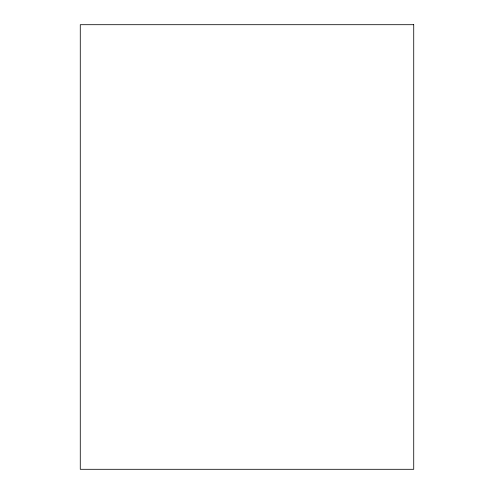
<?xml version="1.0" encoding="UTF-8"?>
<svg xmlns="http://www.w3.org/2000/svg" width="494" height="494" viewBox="0 0 494 494"><rect width="100%" height="100%" fill="white"/><g stroke="black" fill="none" stroke-linecap="round" stroke-linejoin="round"><path stroke-width="0.74" d="M413.725 24.7L80.275 24.7L80.275 469.3L413.725 469.3L413.725 24.7"/></g></svg>
